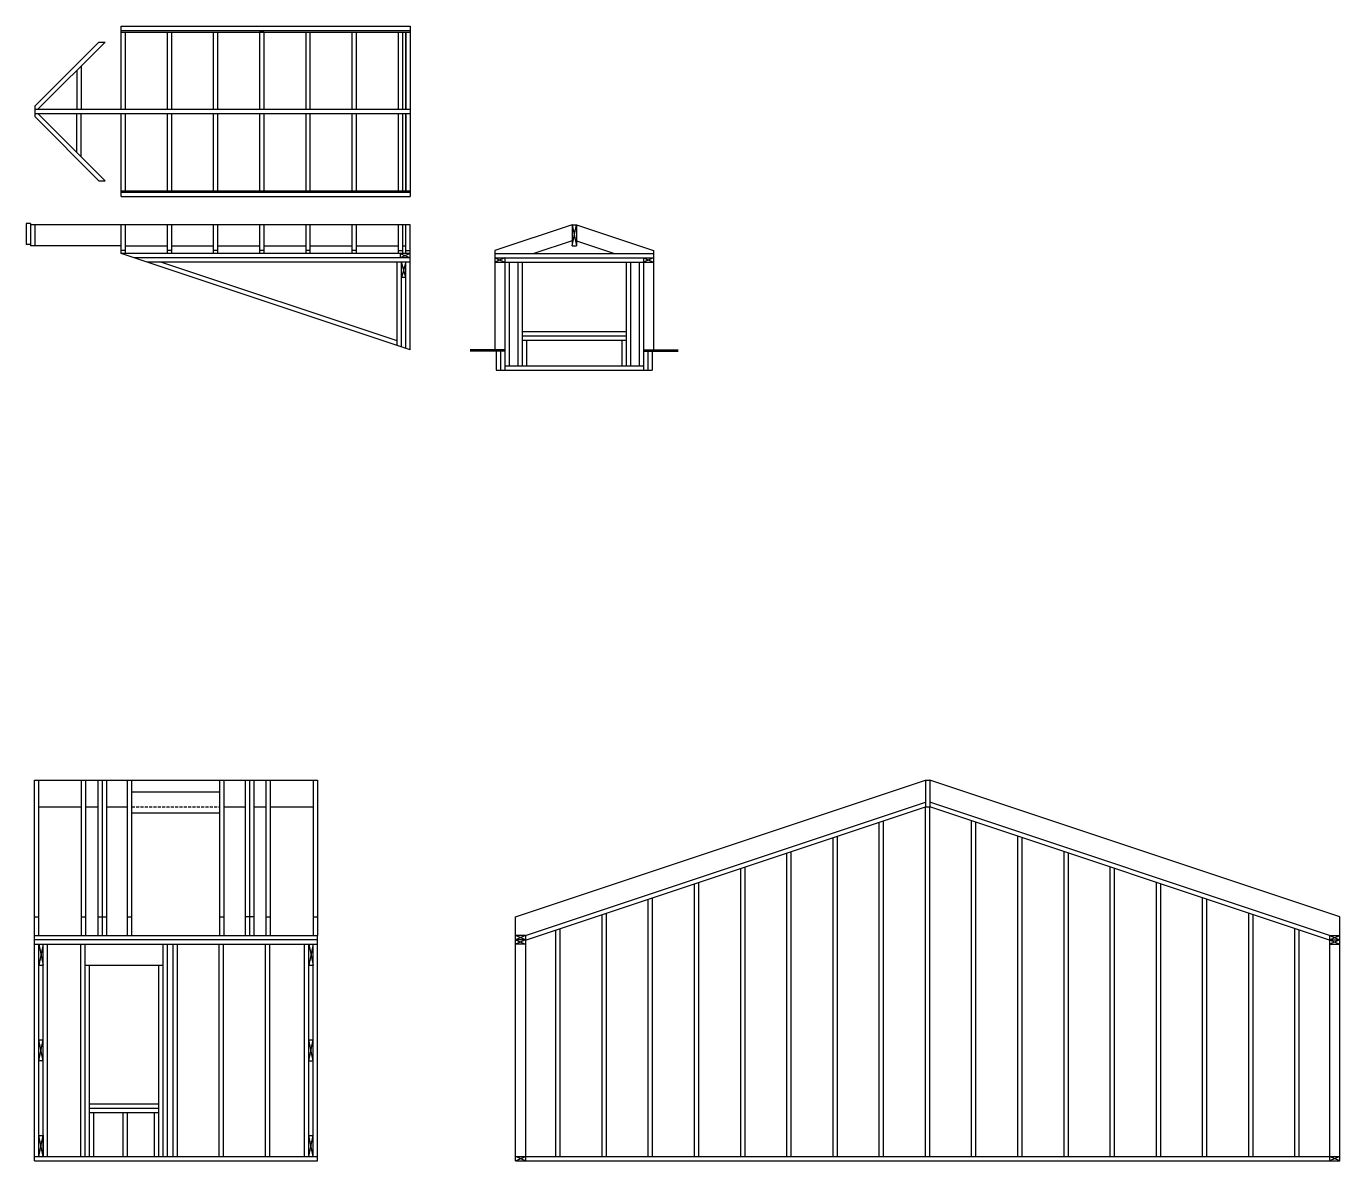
# Model space of a CAD drawing. Header units: inches. Extents: x -333 to 779, y -308 to 546.
# Drawn here: x 323.9 to 778.8, y 152.6 to 545.5 of the extents above; entities that cross this region are included whole.
import ezdxf

# ---------------------------------------------------------------- set-up
doc = ezdxf.new("R2010")
doc.units = ezdxf.units.IN
doc.header["$MEASUREMENT"] = 0
doc.linetypes.add('DASHEDX2', pattern=[1.5, 1, -0.5])
doc.layers.add('Hidden Line', color=7, linetype='DASHEDX2')

msp = doc.modelspace()

# ---------------------------------------------------------------- linework, layer by layer
for p, q in [((356.75, 545.51), (456.85, 545.51)), ((356.75, 516.76), (356.75, 545.51)), ((356.75, 544.01), (456.85, 544.01)), ((356.75, 543.51), (456.85, 543.51)), ((358.25, 516.76), (358.25, 543.51)), ((372.75, 516.76), (372.75, 543.51)), ((374.25, 516.76), (374.25, 543.51)), ((388.75, 516.76), (388.75, 543.51)), ((390.25, 516.76), (390.25, 543.51)), ((406.17, 543.51), (404.67, 543.51)), ((404.75, 516.76), (404.75, 543.51)), ((406.25, 516.76), (406.25, 543.51)), ((420.75, 516.76), (420.75, 543.51)), ((422.25, 516.76), (422.25, 543.51)), ((436.75, 516.76), (436.75, 543.51)), ((438.25, 516.76), (438.25, 543.51)), ((452.75, 516.76), (452.75, 543.51)), ((454.25, 516.76), (454.25, 543.51)), ((455.35, 543.51), (455.35, 516.76)), ((455.35, 516.76), (455.35, 543.51)), ((456.85, 545.51), (456.85, 486.51)), ((326.85, 517.82), (349.04, 540.01)), ((327.91, 516.76), (351.16, 540.01)), ((349.04, 540.01), (351.16, 540.01)), ((341.35, 530.2), (341.35, 516.76)), ((342.85, 531.7), (342.85, 516.76)), ((326.85, 517.82), (326.85, 514.2)), ((326.85, 516.76), (456.85, 516.76)), ((326.85, 515.26), (456.85, 515.26)), ((326.85, 514.2), (349.04, 492.01)), ((327.91, 515.26), (351.16, 492.01)), ((341.35, 501.82), (341.35, 515.26)), ((342.85, 500.32), (342.85, 515.26)), ((356.75, 486.51), (356.75, 515.26)), ((358.25, 488.51), (358.25, 515.26)), ((372.75, 488.51), (372.75, 515.26)), ((374.25, 488.51), (374.25, 515.26)), ((388.75, 488.51), (388.75, 515.26)), ((390.25, 488.51), (390.25, 515.26)), ((404.75, 488.51), (404.75, 515.26)), ((406.25, 488.51), (406.25, 515.26)), ((420.75, 488.51), (420.75, 515.26)), ((422.25, 488.51), (422.25, 515.26)), ((436.75, 488.51), (436.75, 515.26)), ((438.25, 488.51), (438.25, 515.26)), ((452.75, 488.51), (452.75, 515.26)), ((454.25, 488.51), (454.25, 515.26)), ((455.35, 488.51), (455.35, 515.26)), ((455.35, 515.26), (455.35, 488.51)), ((349.04, 492.01), (351.16, 492.01)), ((356.75, 488.51), (456.85, 488.51)), ((356.75, 488.01), (456.85, 488.01)), ((356.75, 486.51), (456.85, 486.51)), ((323.85, 477.22), (323.85, 469.97)), ((325.35, 477.22), (323.85, 477.22)), ((325.35, 477.22), (325.35, 469.47)), ((456.85, 476.72), (325.35, 476.72)), ((326.85, 476.72), (326.85, 469.47)), ((356.75, 466.78), (356.75, 476.72)), ((358.25, 466.78), (358.25, 476.72)), ((372.75, 466.78), (372.75, 476.72)), ((374.25, 466.78), (374.25, 476.72)), ((388.75, 466.78), (388.75, 476.72)), ((390.25, 466.78), (390.25, 476.72)), ((404.75, 466.78), (404.75, 476.72)), ((406.25, 466.78), (406.25, 476.72)), ((420.75, 466.78), (420.75, 476.72)), ((422.25, 466.78), (422.25, 476.72)), ((436.75, 466.78), (436.75, 476.72)), ((438.25, 466.78), (438.25, 476.72)), ((452.75, 466.78), (452.75, 476.72)), ((454.25, 466.78), (454.25, 476.72)), ((455.35, 466.78), (455.35, 476.72)), ((456.85, 433.42), (456.85, 476.72)), ((512.92, 476.75), (486.17, 467.83)), ((512.92, 476.75), (514.42, 476.75)), ((512.92, 476.75), (512.92, 469.5)), ((512.92, 476.75), (514.42, 469.5)), ((512.92, 469.5), (514.42, 476.75)), ((514.42, 476.75), (514.42, 469.5)), ((514.42, 476.75), (541.17, 467.83)), ((325.35, 469.97), (323.85, 469.97)), ((356.75, 469.47), (325.35, 469.47)), ((358.25, 469.47), (372.75, 469.47)), ((374.25, 469.47), (388.75, 469.47)), ((390.25, 469.47), (404.75, 469.47)), ((406.25, 469.47), (420.75, 469.47)), ((422.25, 469.47), (436.75, 469.47)), ((438.25, 469.47), (452.75, 469.47)), ((454.25, 469.47), (455.35, 469.47)), ((512.92, 471.22), (499.71, 466.81)), ((512.92, 469.5), (514.42, 469.5)), ((514.42, 471.22), (527.64, 466.81)), ((358.25, 467.81), (356.75, 467.81)), ((456.85, 433.42), (356.75, 466.78)), ((456.85, 466.78), (356.75, 466.78)), ((456.85, 465.28), (361.25, 465.28)), ((374.25, 467.81), (372.75, 467.81)), ((390.25, 467.81), (388.75, 467.81)), ((406.25, 467.81), (404.75, 467.81)), ((422.25, 467.81), (420.75, 467.81)), ((438.25, 467.81), (436.75, 467.81)), ((452.75, 467.81), (454.25, 467.81)), ((453.35, 466.78), (453.35, 465.28)), ((453.35, 466.78), (456.85, 465.28)), ((456.85, 466.78), (453.35, 465.28)), ((455.35, 467.81), (456.85, 467.81)), ((486.17, 467.83), (486.17, 433.42)), ((486.17, 466.81), (541.17, 466.81)), ((486.17, 465.31), (541.17, 465.31)), ((489.67, 465.31), (486.17, 463.81)), ((486.17, 465.31), (489.67, 463.81)), ((489.67, 465.31), (489.67, 432.92)), ((537.67, 465.31), (537.67, 432.92)), ((537.67, 465.31), (541.17, 463.81)), ((541.17, 465.31), (537.67, 463.81)), ((541.17, 467.83), (541.17, 433.42)), ((456.85, 463.78), (365.75, 463.78)), ((452.35, 436.5), (370.5, 463.78)), ((452.35, 434.92), (452.35, 463.78)), ((453.85, 434.42), (453.85, 463.78)), ((455.35, 458.53), (453.85, 463.78)), ((455.35, 463.78), (453.85, 458.53)), ((455.35, 433.92), (455.35, 463.78)), ((486.17, 463.81), (541.17, 463.81)), ((491.17, 463.81), (491.17, 427.94)), ((494.17, 463.81), (494.17, 427.94)), ((495.67, 463.81), (495.67, 427.94)), ((531.67, 463.81), (531.67, 427.94)), ((533.17, 463.81), (533.17, 427.94)), ((536.17, 463.81), (536.17, 427.94)), ((455.35, 458.53), (453.85, 458.53)), ((495.67, 439.81), (531.67, 439.81)), ((495.67, 438.31), (531.67, 438.31)), ((495.67, 436.81), (531.67, 436.81)), ((497.17, 436.81), (497.17, 427.94)), ((530.17, 436.81), (530.17, 427.94)), ((489.67, 433.42), (477.67, 433.42)), ((489.67, 433.29), (477.67, 433.29)), ((489.67, 433.17), (477.67, 433.17)), ((489.67, 433.04), (477.67, 433.04)), ((489.67, 432.92), (477.67, 432.92)), ((486.67, 432.92), (486.67, 426.44)), ((488.17, 432.92), (488.17, 426.44)), ((489.67, 432.92), (489.67, 426.44)), ((537.67, 433.42), (549.67, 433.42)), ((537.67, 433.29), (549.67, 433.29)), ((537.67, 433.17), (549.67, 433.17)), ((537.67, 433.04), (549.67, 433.04)), ((537.67, 432.92), (549.67, 432.92)), ((537.67, 432.92), (537.67, 426.44)), ((539.17, 432.92), (539.17, 426.44)), ((540.67, 432.92), (540.67, 426.44)), ((489.67, 427.94), (537.67, 427.94)), ((486.67, 426.44), (540.67, 426.44)), ((326.69, 284.37), (424.69, 284.37)), ((326.69, 230.56), (326.69, 284.37)), ((328.19, 230.56), (328.19, 284.37)), ((342.94, 230.56), (342.94, 284.37)), ((344.44, 230.56), (344.44, 284.37)), ((348.69, 284.37), (348.69, 230.56)), ((350.19, 284.37), (350.19, 230.56)), ((351.69, 284.37), (351.69, 230.56)), ((358.94, 230.56), (358.94, 284.37)), ((360.44, 230.56), (360.44, 284.37)), ((390.94, 230.56), (390.94, 284.37)), ((392.44, 230.56), (392.44, 284.37)), ((399.69, 284.37), (399.69, 230.56)), ((401.19, 284.37), (401.19, 230.56)), ((402.69, 284.37), (402.69, 230.56)), ((406.94, 230.56), (406.94, 284.37)), ((408.44, 230.56), (408.44, 284.37)), ((423.19, 284.37), (423.19, 230.56)), ((424.69, 284.37), (424.69, 230.56)), ((493.33, 237.04), (635.33, 284.37)), ((635.33, 284.37), (635.33, 275.12)), ((635.33, 284.37), (636.83, 284.37)), ((778.83, 237.04), (636.83, 284.37)), ((636.83, 284.37), (636.83, 275.12)), ((360.44, 280.37), (390.94, 280.37)), ((328.19, 275.12), (342.94, 275.12)), ((344.44, 275.12), (348.69, 275.12)), ((351.69, 275.12), (358.94, 275.12)), ((360.44, 273.12), (390.94, 273.12)), ((392.44, 275.12), (399.69, 275.12)), ((402.69, 275.12), (406.94, 275.12)), ((408.44, 275.12), (423.19, 275.12)), ((496.83, 230.56), (635.33, 276.73)), ((496.83, 228.98), (635.33, 275.15)), ((635.33, 154.06), (635.33, 275.12)), ((635.33, 275.12), (636.83, 275.12)), ((775.33, 230.56), (636.83, 276.73)), ((775.33, 228.98), (636.83, 275.15)), ((636.83, 154.06), (636.83, 275.12)), ((619.33, 154.06), (619.33, 269.81)), ((620.83, 154.06), (620.83, 270.31)), ((651.33, 154.06), (651.33, 270.31)), ((652.83, 154.06), (652.83, 269.81)), ((603.33, 154.06), (603.33, 264.48)), ((604.83, 154.06), (604.83, 264.98)), ((667.33, 154.06), (667.33, 264.98)), ((668.83, 154.06), (668.83, 264.48)), ((588.83, 154.06), (588.83, 259.65)), ((683.33, 154.06), (683.33, 259.65)), ((587.33, 154.06), (587.33, 259.15)), ((684.83, 154.06), (684.83, 259.15)), ((571.33, 154.06), (571.33, 253.81)), ((572.83, 154.06), (572.83, 254.31)), ((699.33, 154.06), (699.33, 254.31)), ((700.83, 154.06), (700.83, 253.81)), ((555.33, 154.06), (555.33, 248.48)), ((556.83, 154.06), (556.83, 248.98)), ((715.33, 154.06), (715.33, 248.98)), ((716.83, 154.06), (716.83, 248.48)), ((539.33, 154.06), (539.33, 243.15)), ((540.83, 154.06), (540.83, 243.65)), ((731.33, 154.06), (731.33, 243.65)), ((732.83, 154.06), (732.83, 243.15)), ((326.69, 237.04), (328.19, 237.04)), ((342.94, 237.04), (344.44, 237.04)), ((348.69, 237.04), (351.69, 237.04)), ((358.94, 237.04), (360.44, 237.04)), ((390.94, 237.04), (392.44, 237.04)), ((402.69, 237.04), (399.69, 237.04)), ((406.94, 237.04), (408.44, 237.04)), ((423.19, 237.04), (424.69, 237.04)), ((493.33, 230.56), (493.33, 237.04)), ((523.33, 154.06), (523.33, 237.81)), ((524.83, 154.06), (524.83, 238.31)), ((747.33, 154.06), (747.33, 238.31)), ((748.83, 154.06), (748.83, 237.81)), ((778.83, 230.56), (778.83, 237.04)), ((507.33, 154.06), (507.33, 232.48)), ((508.83, 154.06), (508.83, 232.98)), ((763.33, 154.06), (763.33, 232.98)), ((764.83, 154.06), (764.83, 232.48)), ((326.69, 230.56), (424.69, 230.56)), ((326.69, 152.56), (326.69, 230.56)), ((424.69, 229.06), (326.69, 229.06)), ((326.69, 227.56), (424.69, 227.56)), ((328.19, 227.56), (329.69, 220.31)), ((329.69, 227.56), (328.19, 220.31)), ((328.19, 154.06), (328.19, 227.56)), ((329.69, 220.31), (329.69, 227.56)), ((329.69, 154.06), (329.69, 227.56)), ((331.19, 154.06), (331.19, 227.56)), ((342.69, 227.56), (342.69, 154.06)), ((344.19, 227.56), (344.19, 154.06)), ((371.19, 227.56), (371.19, 154.06)), ((372.69, 227.56), (372.69, 154.06)), ((374.69, 154.06), (374.69, 227.56)), ((376.19, 154.06), (376.19, 227.56)), ((390.69, 154.06), (390.69, 227.56)), ((392.19, 154.06), (392.19, 227.56)), ((406.69, 154.06), (406.69, 227.56)), ((408.19, 154.06), (408.19, 227.56)), ((420.19, 154.06), (420.19, 227.56)), ((423.19, 227.56), (421.69, 220.31)), ((421.69, 227.56), (423.19, 220.31)), ((421.69, 154.06), (421.69, 227.56)), ((423.19, 154.06), (423.19, 227.56)), ((424.69, 152.56), (424.69, 230.56)), ((493.33, 152.56), (493.33, 230.56)), ((496.83, 230.56), (493.33, 230.56)), ((496.83, 230.56), (493.33, 229.06)), ((496.83, 229.06), (493.33, 230.56)), ((496.83, 229.06), (493.33, 229.06)), ((493.33, 229.06), (496.83, 227.56)), ((496.83, 229.06), (493.33, 227.56)), ((496.83, 227.56), (493.33, 227.56)), ((496.83, 230.56), (496.83, 152.56)), ((775.33, 230.56), (778.83, 229.06)), ((775.33, 229.06), (778.83, 230.56)), ((775.33, 230.56), (775.33, 152.56)), ((775.33, 230.56), (778.83, 230.56)), ((775.33, 229.06), (778.83, 229.06)), ((778.83, 229.06), (775.33, 227.56)), ((775.33, 229.06), (778.83, 227.56)), ((775.33, 227.56), (778.83, 227.56)), ((778.83, 152.56), (778.83, 230.56)), ((328.19, 220.31), (329.69, 220.31)), ((344.19, 220.31), (371.19, 220.31)), ((345.69, 220.31), (345.69, 154.06)), ((369.69, 220.31), (369.69, 154.06)), ((421.69, 220.31), (423.19, 220.31)), ((328.19, 187.19), (329.69, 194.44)), ((329.69, 187.19), (328.19, 194.44)), ((328.19, 194.44), (329.69, 194.44)), ((421.69, 187.19), (423.19, 194.44)), ((423.19, 187.19), (421.69, 194.44)), ((421.69, 194.44), (423.19, 194.44)), ((329.69, 187.19), (328.19, 187.19)), ((421.69, 187.19), (423.19, 187.19)), ((345.69, 172.31), (369.69, 172.31)), ((345.69, 170.81), (369.69, 170.81)), ((345.69, 169.31), (369.69, 169.31)), ((347.19, 169.31), (347.19, 154.06)), ((357.44, 154.06), (357.44, 169.31)), ((358.94, 154.06), (358.94, 169.31)), ((368.19, 169.31), (368.19, 154.06)), ((328.19, 161.31), (329.69, 161.31)), ((328.19, 154.06), (329.69, 161.31)), ((329.69, 154.06), (328.19, 161.31)), ((329.69, 161.31), (329.69, 154.06)), ((423.19, 154.06), (421.69, 161.31)), ((421.69, 154.06), (423.19, 161.31)), ((421.69, 161.31), (423.19, 161.31)), ((326.69, 154.06), (424.69, 154.06)), ((326.69, 152.56), (424.69, 152.56)), ((493.33, 154.06), (778.83, 154.06)), ((493.33, 152.56), (496.83, 154.06)), ((496.83, 152.56), (493.33, 154.06)), ((493.33, 152.56), (778.83, 152.56)), ((778.83, 154.06), (775.33, 152.56)), ((778.83, 152.56), (775.33, 154.06))]:
    msp.add_line(p, q)
at = {"layer": 'Hidden Line'}
msp.add_line((360.44, 275.12), (390.94, 275.12), dxfattribs=at)

doc.saveas('drawing.dxf')
